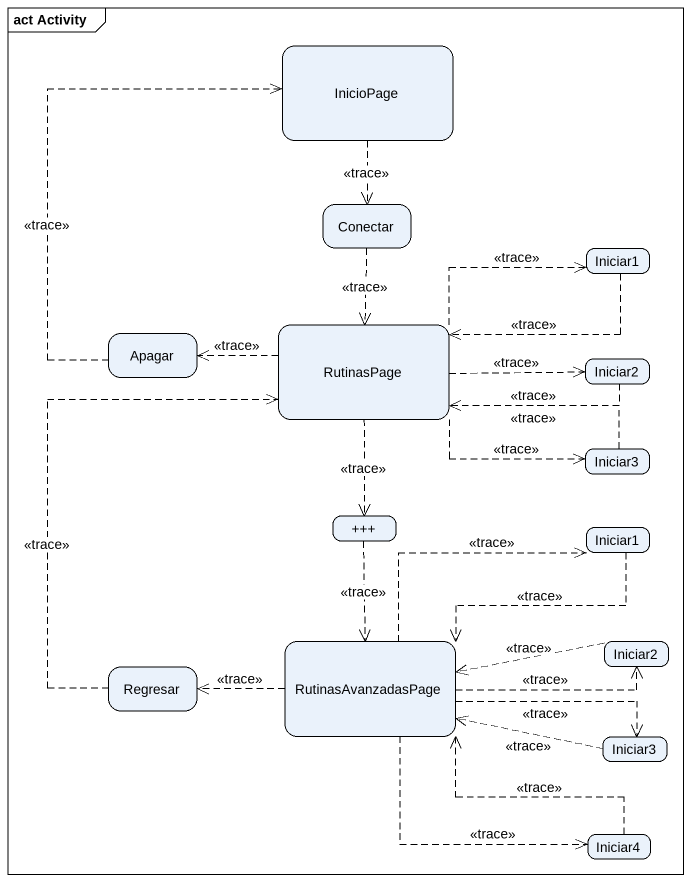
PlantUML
@startuml
mainframe act Activity
hide empty description
state InicioPage
state Conectar
state Iniciar1
state Apagar
state RutinasPage
state Iniciar2
state Iniciar3
state "+++" as state1
state "Iniciar1" as Iniciar1_2
state Regresar
state RutinasAvanzadasPage
state "Iniciar2" as Iniciar2_2
state "Iniciar3" as Iniciar3_2
state Iniciar4
InicioPage -[dashed]-> Conectar : <<trace>>
Conectar -[dashed]-> RutinasPage : <<trace>>
Iniciar1 -left[dashed]-> RutinasPage : <<trace>>
Apagar -up[dashed]-> InicioPage : <<trace>>
RutinasPage -right[dashed]-> Iniciar1 : <<trace>>
RutinasPage -left[dashed]-> Apagar : <<trace>>
RutinasPage -right[dashed]-> Iniciar2 : <<trace>>
RutinasPage -right[dashed]-> Iniciar3 : <<trace>>
RutinasPage -[dashed]-> state1 : <<trace>>
Iniciar2 -left[dashed]-> RutinasPage : <<trace>>
Iniciar3 -left[dashed]-> RutinasPage : <<trace>>
state1 -[dashed]-> RutinasAvanzadasPage : <<trace>>
Iniciar1_2 -[dashed]-> RutinasAvanzadasPage : <<trace>>
Regresar -up[dashed]-> RutinasPage : <<trace>>
RutinasAvanzadasPage -up[dashed]-> Iniciar1_2 : <<trace>>
RutinasAvanzadasPage -left[dashed]-> Regresar : <<trace>>
RutinasAvanzadasPage -right[dashed]-> Iniciar2_2 : <<trace>>
RutinasAvanzadasPage -right[dashed]-> Iniciar3_2 : <<trace>>
RutinasAvanzadasPage -[dashed]-> Iniciar4 : <<trace>>
Iniciar2_2 -left[dashed]-> RutinasAvanzadasPage : <<trace>>
Iniciar3_2 -left[dashed]-> RutinasAvanzadasPage : <<trace>>
Iniciar4 -up[dashed]-> RutinasAvanzadasPage : <<trace>>
@enduml
